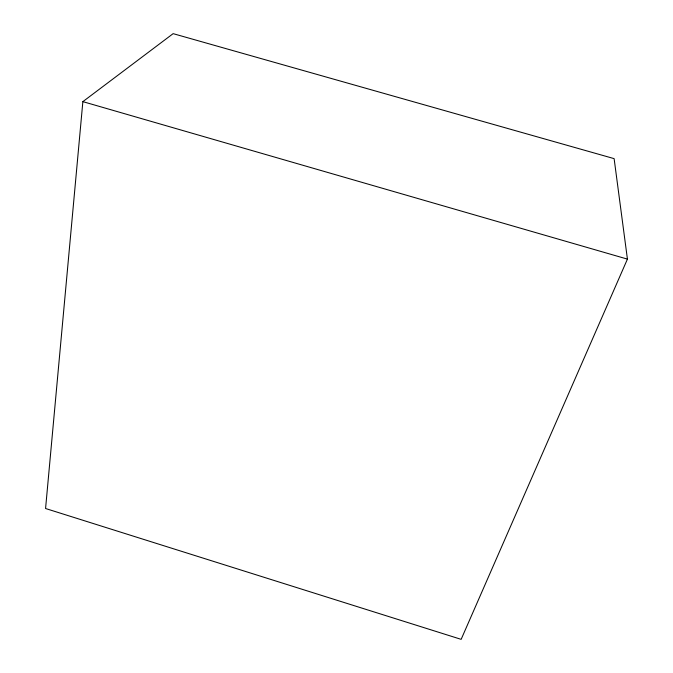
<?xml version="1.0" encoding="UTF-8"?>
<svg xmlns="http://www.w3.org/2000/svg" width="673" height="673" viewBox="0 0 673 673"><rect width="100%" height="100%" fill="white"/><g stroke="black" fill="none" stroke-linecap="round" stroke-linejoin="round"><path stroke-width="1.01" d="M82.863 101.64L45.571 508.51L461.148 639.35L627.429 259.113L614.121 158.635L173.138 33.65L82.863 101.64L627.429 259.113"/></g></svg>
